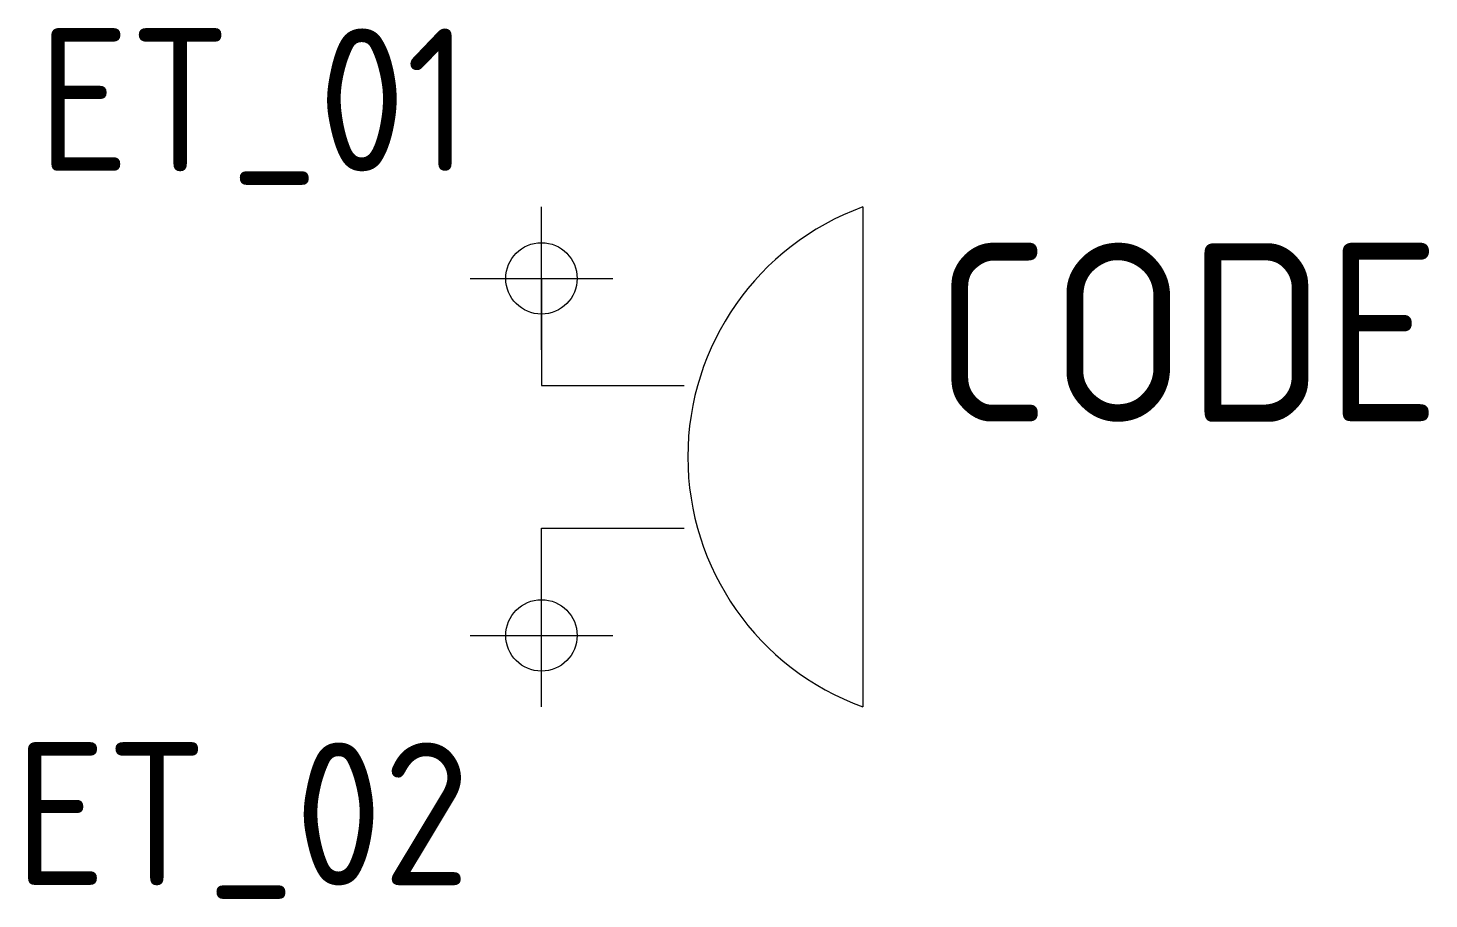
# Model space of a CAD drawing. Extents: x 1683.8 to 1703.4, y 864.6 to 876.8.
import ezdxf
from ezdxf.enums import TextEntityAlignment as Align

# ---------------------------------------------------------------- set-up
doc = ezdxf.new("R2010")
doc.units = 0
doc.header["$LTSCALE"] = 10
doc.header["$MEASUREMENT"] = 0
doc.header["$PDMODE"] = 34
doc.header["$PDSIZE"] = -5
doc.layers.get('0').update_dxf_attribs({"linetype": 'CONTINUOUS'})
for name, color, linetype in [('C', 7, 'CONTINUOUS'), ('TKST2', 1, 'CONTINUOUS'), ('TKST3', 3, 'CONTINUOUS')]:
    doc.layers.add(name, color=color, linetype=linetype)
doc.styles.get("Standard").update_dxf_attribs({"font": 'iso8.shx'})

msp = doc.modelspace()

# ---------------------------------------------------------------- linework, layer by layer
msp.add_lwpolyline([(1695.511, 874.248, 0.7), (1695.511, 867.248)], format="xyb")
for points in [[(1695.511, 874.248), (1695.511, 867.248)], [(1691.011, 873.248), (1691.011, 871.748), (1693.011, 871.748)], [(1691.011, 868.248), (1691.011, 869.748), (1693.011, 869.748)]]:
    msp.add_lwpolyline(points)
at = {"layer": 'C', "color": 2}
msp.add_point((1691.011, 873.248), dxfattribs=at)
at = {"layer": 'C', "color": 1}
msp.add_point((1691.011, 868.248), dxfattribs=at)

# ---------------------------------------------------------------- texts
at = {"layer": 'TKST2'}
msp.add_attdef('ET_01', text='', height=2, dxfattribs=at).set_placement((1690.011, 874.748), align=Align.RIGHT)
msp.add_attdef('ET_02', text='', height=2, dxfattribs=at).set_placement((1690.012, 866.748), align=Align.TOP_RIGHT)
at = {"layer": 'TKST3'}
msp.add_attdef('CODE', (1696.511, 871.24), '-H', height=2.5, dxfattribs=at)

doc.saveas('drawing.dxf')
